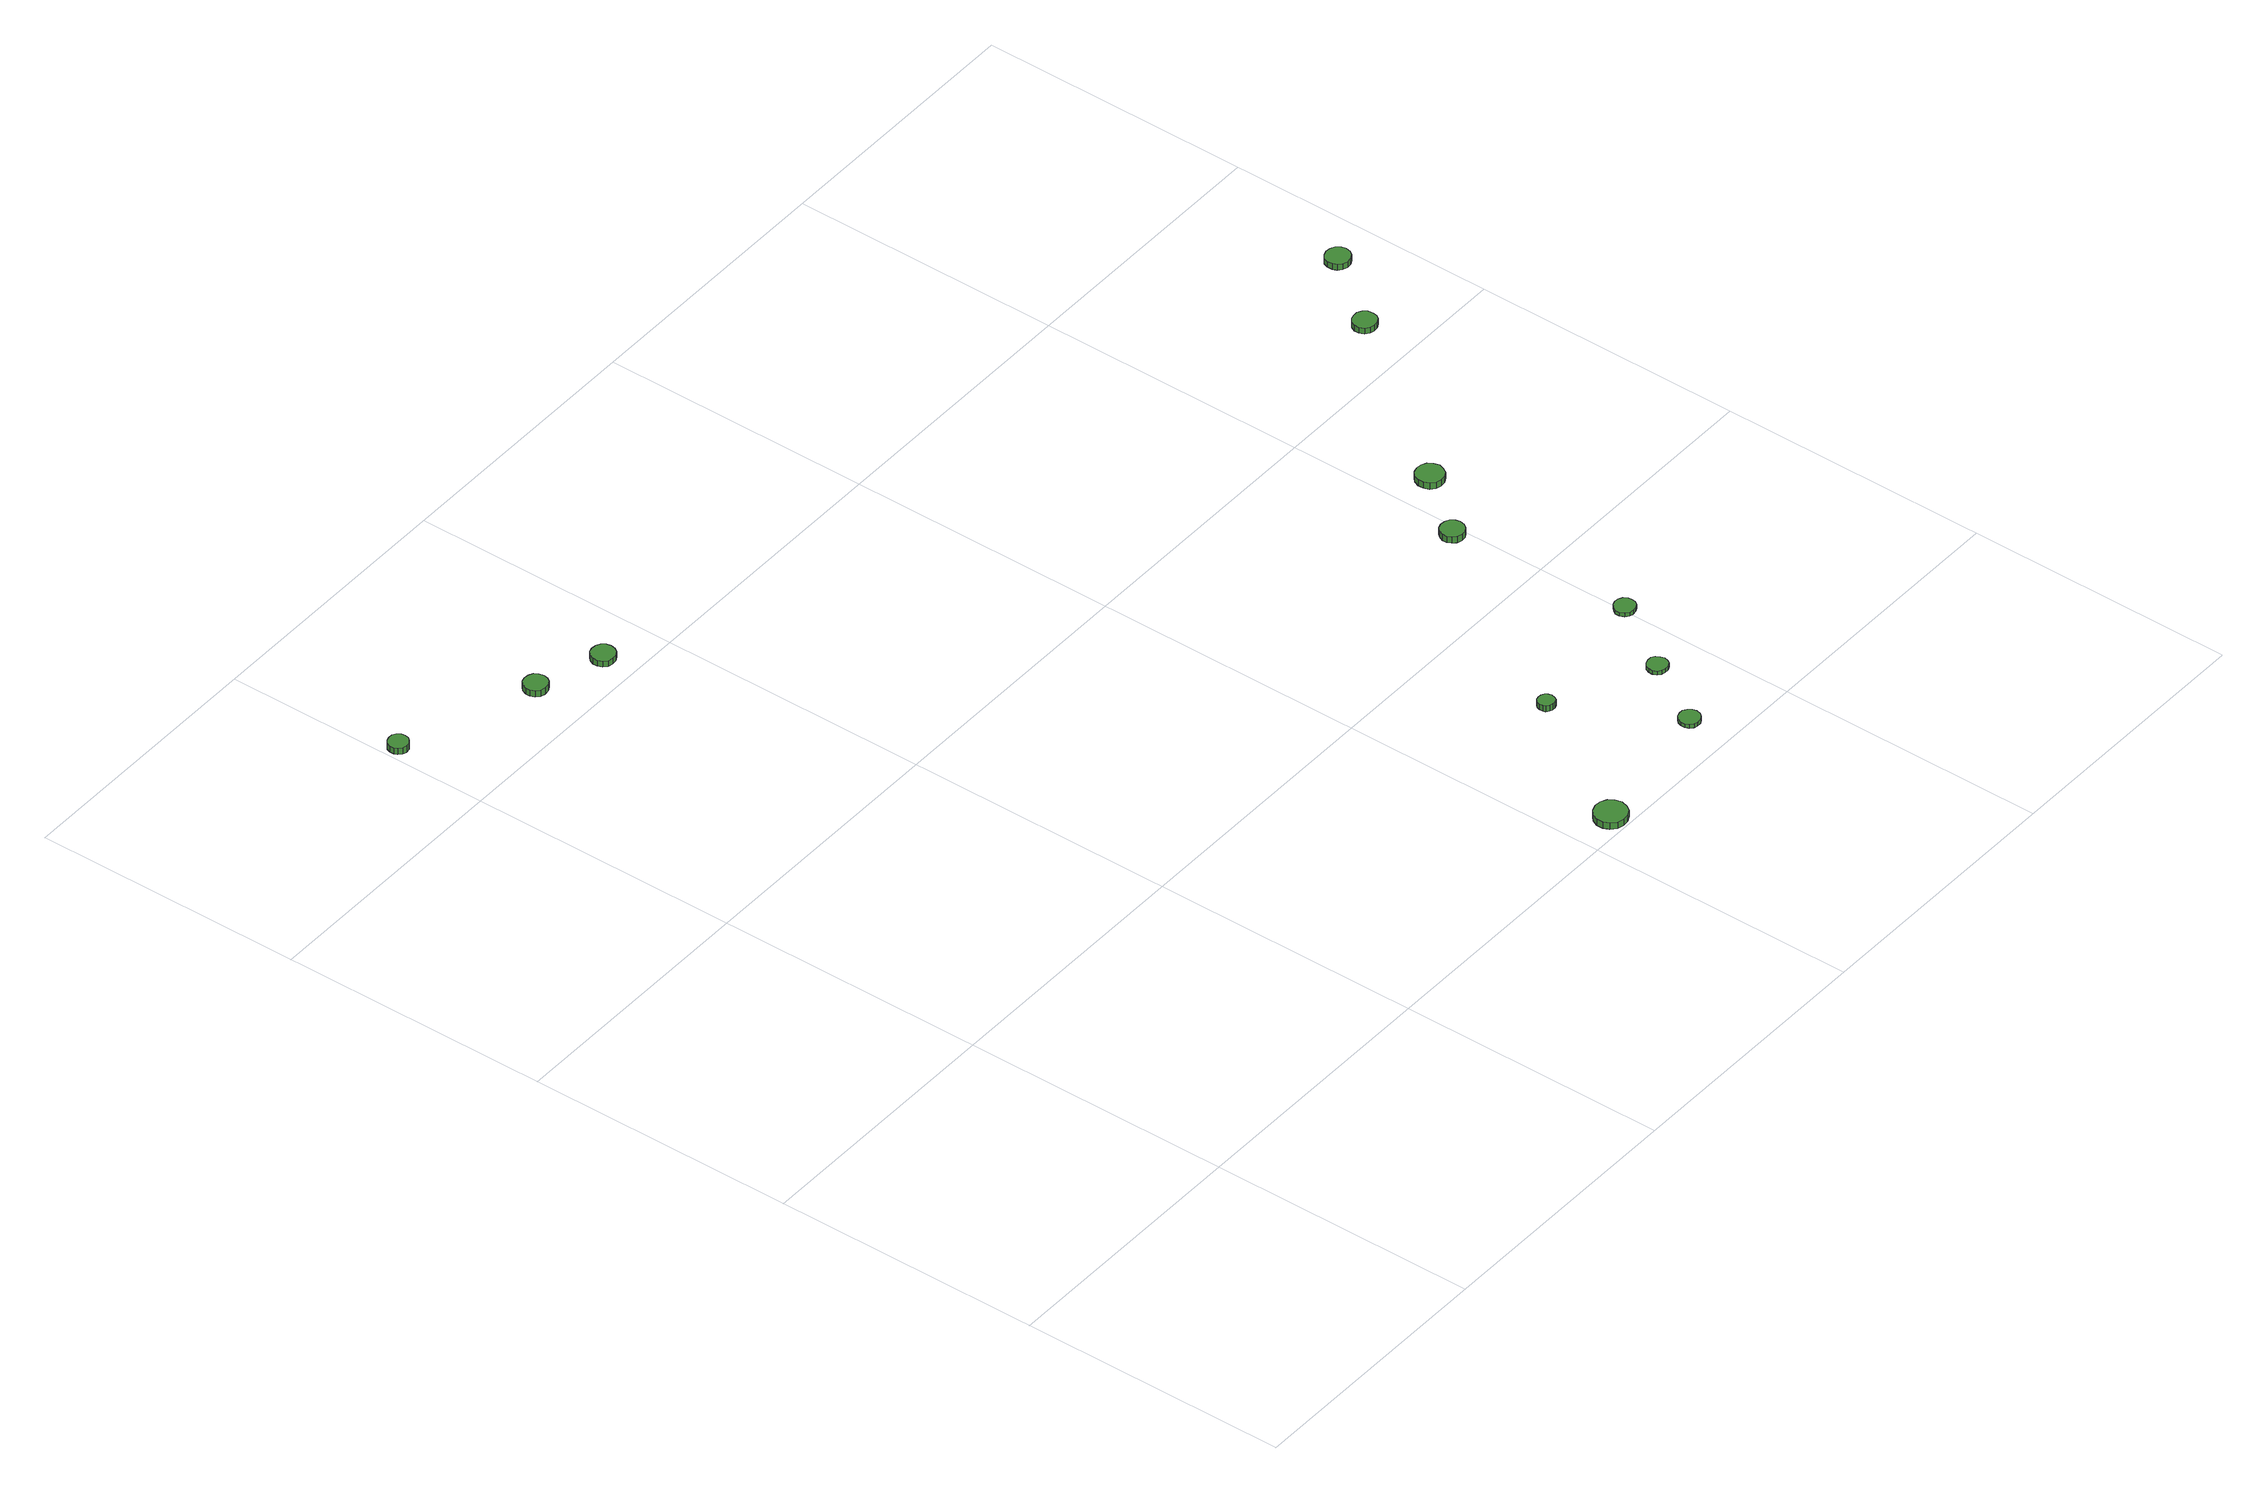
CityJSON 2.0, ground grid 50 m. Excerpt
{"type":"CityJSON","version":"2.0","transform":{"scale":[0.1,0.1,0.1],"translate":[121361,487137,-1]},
"CityObjects":{
"tree1":{"type":"SolitaryVegetationObject","attributes":{"function":"something"},"geometry":[{"type":"MultiSurface","lod":"1","boundaries":[[[0,1,2,3,4,5,6,7,8,9,10,11,12,13,14]],[[15,16,17,18,19,20,21,22,23,24,25,26,27,28,29]],[[0,29,28,1]],[[1,28,27,2]],[[2,27,26,3]],[[3,26,25,4]],[[4,25,24,5]],[[5,24,23,6]],[[6,23,22,7]],[[7,22,21,8]],[[8,21,20,9]],[[9,20,19,10]],[[10,19,18,11]],[[11,18,17,12]],[[12,17,16,13]],[[13,16,15,14]],[[14,15,29,0]]]}]},
"tree2":{"type":"SolitaryVegetationObject","attributes":{"function":"something"},"geometry":[{"type":"MultiSurface","lod":"1","boundaries":[[[30,31,32,33,34,35,36,37,38,39,40,41,42,43,44]],[[45,46,47,48,49,50,51,52,53,54,55,56,57,58,59]],[[30,59,58,31]],[[31,58,57,32]],[[32,57,56,33]],[[33,56,55,34]],[[34,55,54,35]],[[35,54,53,36]],[[36,53,52,37]],[[37,52,51,38]],[[38,51,50,39]],[[39,50,49,40]],[[40,49,48,41]],[[41,48,47,42]],[[42,47,46,43]],[[43,46,45,44]],[[44,45,59,30]]]}]},
"tree3":{"type":"SolitaryVegetationObject","attributes":{"function":"something"},"geometry":[{"type":"MultiSurface","lod":"1","boundaries":[[[60,61,62,63,64,65,66,67,68,69,70,71,72,73,74]],[[75,76,77,78,79,80,81,82,83,84,85,86,87,88,89]],[[60,89,88,61]],[[61,88,87,62]],[[62,87,86,63]],[[63,86,85,64]],[[64,85,84,65]],[[65,84,83,66]],[[66,83,82,67]],[[67,82,81,68]],[[68,81,80,69]],[[69,80,79,70]],[[70,79,78,71]],[[71,78,77,72]],[[72,77,76,73]],[[73,76,75,74]],[[74,75,89,60]]]}]},
"tree4":{"type":"SolitaryVegetationObject","attributes":{"function":"something"},"geometry":[{"type":"MultiSurface","lod":"1","boundaries":[[[90,91,92,93,94,95,96,97,98,99,100,101,102,103,104]],[[105,106,107,108,109,110,111,112,113,114,115,116,117,118,119]],[[90,119,118,91]],[[91,118,117,92]],[[92,117,116,93]],[[93,116,115,94]],[[94,115,114,95]],[[95,114,113,96]],[[96,113,112,97]],[[97,112,111,98]],[[98,111,110,99]],[[99,110,109,100]],[[100,109,108,101]],[[101,108,107,102]],[[102,107,106,103]],[[103,106,105,104]],[[104,105,119,90]]]}]},
"tree5":{"type":"SolitaryVegetationObject","attributes":{"function":"something"},"geometry":[{"type":"MultiSurface","lod":"1","boundaries":[[[120,121,122,123,124,125,126,127,128,129,130,131,132,133,134]],[[135,136,137,138,139,140,141,142,143,144,145,146,147,148,149]],[[120,149,148,121]],[[121,148,147,122]],[[122,147,146,123]],[[123,146,145,124]],[[124,145,144,125]],[[125,144,143,126]],[[126,143,142,127]],[[127,142,141,128]],[[128,141,140,129]],[[129,140,139,130]],[[130,139,138,131]],[[131,138,137,132]],[[132,137,136,133]],[[133,136,135,134]],[[134,135,149,120]]]}]},
"tree6":{"type":"SolitaryVegetationObject","attributes":{"function":"something"},"geometry":[{"type":"MultiSurface","lod":"1","boundaries":[[[150,151,152,153,154,155,156,157,158,159,160,161,162,163,164]],[[165,166,167,168,169,170,171,172,173,174,175,176,177,178,179]],[[150,179,178,151]],[[151,178,177,152]],[[152,177,176,153]],[[153,176,175,154]],[[154,175,174,155]],[[155,174,173,156]],[[156,173,172,157]],[[157,172,171,158]],[[158,171,170,159]],[[159,170,169,160]],[[160,169,168,161]],[[161,168,167,162]],[[162,167,166,163]],[[163,166,165,164]],[[164,165,179,150]]]}]},
"tree7":{"type":"SolitaryVegetationObject","attributes":{"function":"something"},"geometry":[{"type":"MultiSurface","lod":"1","boundaries":[[[180,181,182,183,184,185,186,187,188,189,190,191,192,193,194]],[[195,196,197,198,199,200,201,202,203,204,205,206,207,208,209]],[[180,209,208,181]],[[181,208,207,182]],[[182,207,206,183]],[[183,206,205,184]],[[184,205,204,185]],[[185,204,203,186]],[[186,203,202,187]],[[187,202,201,188]],[[188,201,200,189]],[[189,200,199,190]],[[190,199,198,191]],[[191,198,197,192]],[[192,197,196,193]],[[193,196,195,194]],[[194,195,209,180]]]}]},
"tree8":{"type":"SolitaryVegetationObject","attributes":{"function":"something"},"geometry":[{"type":"MultiSurface","lod":"1","boundaries":[[[210,211,212,213,214,215,216,217,218,219,220,221,222,223,224]],[[225,226,227,228,229,230,231,232,233,234,235,236,237,238,239]],[[210,239,238,211]],[[211,238,237,212]],[[212,237,236,213]],[[213,236,235,214]],[[214,235,234,215]],[[215,234,233,216]],[[216,233,232,217]],[[217,232,231,218]],[[218,231,230,219]],[[219,230,229,220]],[[220,229,228,221]],[[221,228,227,222]],[[222,227,226,223]],[[223,226,225,224]],[[224,225,239,210]]]}]},
"tree9":{"type":"SolitaryVegetationObject","attributes":{"function":"something"},"geometry":[{"type":"MultiSurface","lod":"1","boundaries":[[[240,241,242,243,244,245,246,247,248,249,250,251,252,253,254]],[[255,256,257,258,259,260,261,262,263,264,265,266,267,268,269]],[[240,269,268,241]],[[241,268,267,242]],[[242,267,266,243]],[[243,266,265,244]],[[244,265,264,245]],[[245,264,263,246]],[[246,263,262,247]],[[247,262,261,248]],[[248,261,260,249]],[[249,260,259,250]],[[250,259,258,251]],[[251,258,257,252]],[[252,257,256,253]],[[253,256,255,254]],[[254,255,269,240]]]}]},
"tree10":{"type":"SolitaryVegetationObject","attributes":{"function":"something"},"geometry":[{"type":"MultiSurface","lod":"1","boundaries":[[[270,271,272,273,274,275,276,277,278,279,280,281,282,283,284]],[[285,286,287,288,289,290,291,292,293,294,295,296,297,298,299]],[[270,299,298,271]],[[271,298,297,272]],[[272,297,296,273]],[[273,296,295,274]],[[274,295,294,275]],[[275,294,293,276]],[[276,293,292,277]],[[277,292,291,278]],[[278,291,290,279]],[[279,290,289,280]],[[280,289,288,281]],[[281,288,287,282]],[[282,287,286,283]],[[283,286,285,284]],[[284,285,299,270]]]}]},
"tree11":{"type":"SolitaryVegetationObject","attributes":{"function":"something"},"geometry":[{"type":"MultiSurface","lod":"1","boundaries":[[[300,301,302,303,304,305,306,307,308,309,310,311,312,313,314]],[[315,316,317,318,319,320,321,322,323,324,325,326,327,328,329]],[[300,329,328,301]],[[301,328,327,302]],[[302,327,326,303]],[[303,326,325,304]],[[304,325,324,305]],[[305,324,323,306]],[[306,323,322,307]],[[307,322,321,308]],[[308,321,320,309]],[[309,320,319,310]],[[310,319,318,311]],[[311,318,317,312]],[[312,317,316,313]],[[313,316,315,314]],[[314,315,329,300]]]}]},
"tree12":{"type":"SolitaryVegetationObject","attributes":{"function":"something"},"geometry":[{"type":"MultiSurface","lod":"1","boundaries":[[[330,331,332,333,334,335,336,337,338,339,340,341,342,343,344]],[[345,346,347,348,349,350,351,352,353,354,355,356,357,358,359]],[[330,359,358,331]],[[331,358,357,332]],[[332,357,356,333]],[[333,356,355,334]],[[334,355,354,335]],[[335,354,353,336]],[[336,353,352,337]],[[337,352,351,338]],[[338,351,350,339]],[[339,350,349,340]],[[340,349,348,341]],[[341,348,347,342]],[[342,347,346,343]],[[343,346,345,344]],[[344,345,359,330]]]}]}
},
"vertices":[
[36,1680,29],[35,1688,29],[30,1694,29],[24,1698,29],[16,1698,29],[9,1696,29],[3,1691,29],[0,1684,29],[0,1676,29],[3,1670,29],[9,1664,29],[16,1662,29],[24,1663,29],[30,1667,29],[35,1673,29],[35,1673,16],[30,1667,16],[24,1663,16],[16,1662,16],[9,1664,16],[3,1670,16],[0,1676,16],[0,1684,16],[3,1691,16],[9,1696,16],[16,1698,16],[24,1698,16],[30,1694,16],[35,1688,16],[36,1680,16],
[290,1594,30],[288,1603,30],[283,1610,30],[275,1614,30],[266,1615,30],[257,1613,30],[251,1607,30],[247,1598,30],[247,1590,30],[251,1581,30],[257,1575,30],[266,1573,30],[275,1574,30],[283,1578,30],[288,1585,30],[288,1585,17],[283,1578,17],[275,1574,17],[266,1573,17],[257,1575,17],[251,1581,17],[247,1590,17],[247,1598,17],[251,1607,17],[257,1613,17],[266,1615,17],[275,1614,17],[283,1610,17],[288,1603,17],[290,1594,17],
[415,1553,30],[413,1562,30],[408,1569,30],[400,1573,30],[391,1574,30],[382,1572,30],[376,1566,30],[372,1558,30],[372,1549,30],[376,1540,30],[382,1534,30],[391,1532,30],[400,1533,30],[408,1537,30],[413,1544,30],[413,1544,18],[408,1537,18],[400,1533,18],[391,1532,18],[382,1534,18],[376,1540,18],[372,1549,18],[372,1558,18],[376,1566,18],[382,1572,18],[391,1574,18],[400,1573,18],[408,1569,18],[413,1562,18],[415,1553,18],
[1108,33,19],[1105,45,19],[1098,55,19],[1087,61,19],[1075,62,19],[1063,58,19],[1054,50,19],[1049,39,19],[1049,27,19],[1054,16,19],[1063,7,19],[1075,4,19],[1087,5,19],[1098,11,19],[1105,21,19],[1105,21,6],[1098,11,6],[1087,5,6],[1075,4,6],[1063,7,6],[1054,16,6],[1049,27,6],[1049,39,6],[1054,50,6],[1063,58,6],[1075,62,6],[1087,61,6],[1098,55,6],[1105,45,6],[1108,33,6],
[1252,286,18],[1250,292,18],[1247,297,18],[1241,300,18],[1235,301,18],[1229,299,18],[1224,294,18],[1222,289,18],[1222,282,18],[1224,277,18],[1229,273,18],[1235,271,18],[1241,271,18],[1247,274,18],[1250,279,18],[1250,279,6],[1247,274,6],[1241,271,6],[1235,271,6],[1229,273,6],[1224,277,6],[1222,282,6],[1222,289,6],[1224,294,6],[1229,299,6],[1235,301,6],[1241,300,6],[1247,297,6],[1250,292,6],[1252,286,6],
[1367,80,14],[1365,88,14],[1360,94,14],[1353,99,14],[1345,99,14],[1338,97,14],[1332,91,14],[1329,84,14],[1329,76,14],[1332,69,14],[1338,63,14],[1345,61,14],[1353,62,14],[1360,66,14],[1365,72,14],[1365,72,6],[1360,66,6],[1353,62,6],[1345,61,6],[1338,63,6],[1332,69,6],[1329,76,6],[1329,84,6],[1332,91,6],[1338,97,6],[1345,99,6],[1353,99,6],[1360,94,6],[1365,88,6],[1367,80,6],
[1440,202,14],[1438,209,14],[1434,216,14],[1427,220,14],[1419,220,14],[1412,218,14],[1406,213,14],[1403,206,14],[1403,198,14],[1406,191,14],[1412,186,14],[1419,184,14],[1427,184,14],[1434,188,14],[1438,194,14],[1438,194,6],[1434,188,6],[1427,184,6],[1419,184,6],[1412,186,6],[1406,191,6],[1403,198,6],[1403,206,6],[1406,213,6],[1412,218,6],[1419,220,6],[1427,220,6],[1434,216,6],[1438,209,6],[1440,202,6],
[1524,333,14],[1523,340,14],[1518,347,14],[1511,351,14],[1503,352,14],[1496,349,14],[1490,344,14],[1486,337,14],[1486,329,14],[1490,321,14],[1496,316,14],[1503,314,14],[1511,315,14],[1518,318,14],[1523,325,14],[1523,325,6],[1518,318,6],[1511,315,6],[1503,314,6],[1496,316,6],[1490,321,6],[1486,329,6],[1486,337,6],[1490,344,6],[1496,349,6],[1503,352,6],[1511,351,6],[1518,347,6],[1523,340,6],[1524,333,6],
[1504,666,20],[1502,674,20],[1497,682,20],[1489,686,20],[1480,687,20],[1471,684,20],[1465,678,20],[1461,670,20],[1461,661,20],[1465,653,20],[1471,647,20],[1480,644,20],[1489,645,20],[1497,650,20],[1502,657,20],[1502,657,7],[1497,650,7],[1489,645,7],[1480,644,7],[1471,647,7],[1465,653,7],[1461,661,7],[1461,670,7],[1465,678,7],[1471,684,7],[1480,687,7],[1489,686,7],[1497,682,7],[1502,674,7],[1504,666,7],
[1591,775,25],[1588,785,25],[1582,794,25],[1573,799,25],[1563,800,25],[1553,797,25],[1545,790,25],[1541,780,25],[1541,770,25],[1545,760,25],[1553,753,25],[1563,750,25],[1573,751,25],[1582,756,25],[1588,765,25],[1588,765,12],[1582,756,12],[1573,751,12],[1563,750,12],[1553,753,12],[1545,760,12],[1541,770,12],[1541,780,12],[1545,790,12],[1553,797,12],[1563,800,12],[1573,799,12],[1582,794,12],[1588,785,12],[1591,775,12],
[1831,1095,21],[1829,1104,21],[1824,1111,21],[1816,1116,21],[1807,1116,21],[1799,1114,21],[1792,1108,21],[1788,1100,21],[1788,1091,21],[1792,1082,21],[1799,1076,21],[1807,1074,21],[1816,1075,21],[1824,1079,21],[1829,1086,21],[1829,1086,9],[1824,1079,9],[1816,1075,9],[1807,1074,9],[1799,1076,9],[1792,1082,9],[1788,1091,9],[1788,1100,9],[1792,1108,9],[1799,1114,9],[1807,1116,9],[1816,1116,9],[1824,1111,9],[1829,1104,9],[1831,1095,9],
[1935,1229,18],[1933,1238,18],[1927,1246,18],[1919,1250,18],[1910,1251,18],[1901,1248,18],[1894,1242,18],[1891,1234,18],[1891,1224,18],[1894,1216,18],[1901,1210,18],[1910,1207,18],[1919,1208,18],[1927,1212,18],[1933,1220,18],[1933,1220,6],[1927,1212,6],[1919,1208,6],[1910,1207,6],[1901,1210,6],[1894,1216,6],[1891,1224,6],[1891,1234,6],[1894,1242,6],[1901,1248,6],[1910,1251,6],[1919,1250,6],[1927,1246,6],[1933,1238,6],[1935,1229,6]
]}
